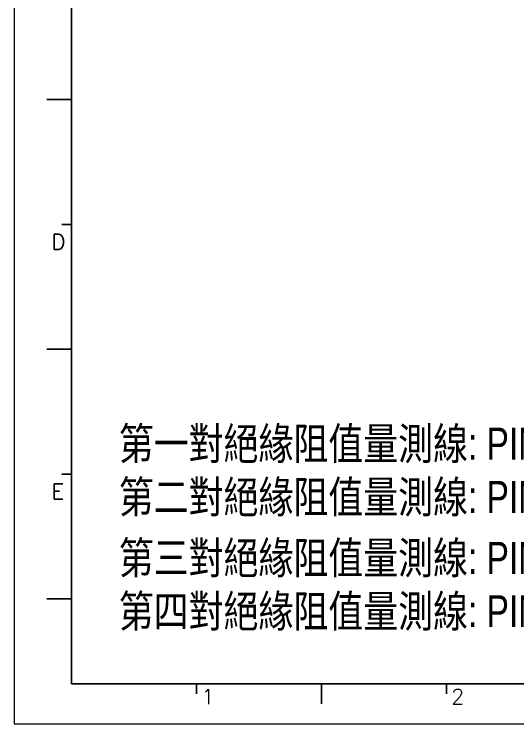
# Model space of a CAD drawing. Header units: millimetres. Extents: x 3412 to 3654, y 20 to 191.
# Drawn here: x 3412.3 to 3471.7, y 20.1 to 103.9 of the extents above; entities that cross this region are included whole.
import ezdxf

# ---------------------------------------------------------------- set-up
doc = ezdxf.new("R2010")
doc.units = ezdxf.units.MM
doc.header["$LTSCALE"] = 23.1
doc.linetypes.add('PHANTOM', pattern=[29.5, 9.5, -1.5, 3, -1.5, 3, -1.5, 9.5])
doc.layers.get('0').update_dxf_attribs({"linetype": 'CONTINUOUS'})
doc.layers.add('0PAPERF', color=2, linetype='PHANTOM', lineweight=0, plot=False)
doc.layers.add('備註', color=1, linetype='CONTINUOUS')
doc.styles.add('SIMPLEX', font='simplex.shx')
doc.styles.get("Standard").update_dxf_attribs({"font": 'simplex.shx', "width": 0.8})

msp = doc.modelspace()

# ---------------------------------------------------------------- linework, layer by layer
for p, q in [((3419.073, 182.258), (3419.073, 24.829)), ((3419.073, 93.815), (3416.125, 93.815)), ((3419.073, 79.074), (3417.894, 79.074)), ((3419.073, 64.333), (3416.125, 64.333)), ((3419.073, 49.593), (3417.894, 49.593)), ((3419.073, 34.852), (3416.125, 34.852)), ((3419.073, 24.829), (3646.668, 24.829)), ((3433.814, 24.829), (3433.814, 23.649)), ((3448.554, 24.829), (3448.554, 22.47)), ((3463.295, 24.829), (3463.295, 23.649))]:
    msp.add_line(p, q)
at = {"layer": '0PAPERF'}
for p, q in [((3412.292, 191.106), (3412.292, 20.112)), ((3412.292, 20.112), (3654.099, 20.112))]:
    msp.add_line(p, q, dxfattribs=at)

# ---------------------------------------------------------------- texts
at = {"style": 'SIMPLEX'}
for s, height, p in [('D', 1.792, (3416.715, 76.126)), ('E', 1.792, (3416.715, 46.645)), ('1', 1.769, (3434.403, 22.447)), ('2', 1.769, (3463.885, 22.447))]:
    msp.add_text(s, height=height, dxfattribs=at).set_placement(p)
at = {"layer": '備註', "color": 1, "lineweight": 0, "insert": (3424.636, 41.596), "char_height": 3.77694, "attachment_point": 1, "bg_fill": 2}
msp.add_mtext('{\\fPMingLiU|b0|i0|c136|p2;\\C256;第三對絕緣阻值量測線: PIN5&PIN6\\P第四對絕緣阻值量測線: PIN7&PIN8}', dxfattribs=at)

# ---------------------------------------------------------------- next in the draw order: texts
at = {"layer": '備註', "color": 1, "lineweight": 0, "insert": (3424.636, 55.081), "char_height": 3.77694, "attachment_point": 1, "bg_fill": 2}
msp.add_mtext('{\\fPMingLiU|b0|i0|c136|p2;\\C256;第一對絕緣阻值量測線: PIN1&PIN2\\P\\fPMingLiU|b0|i0|c136|p2;第二對絕緣阻值量測線: PIN3&PIN4}', dxfattribs=at)

doc.saveas('drawing.dxf')
